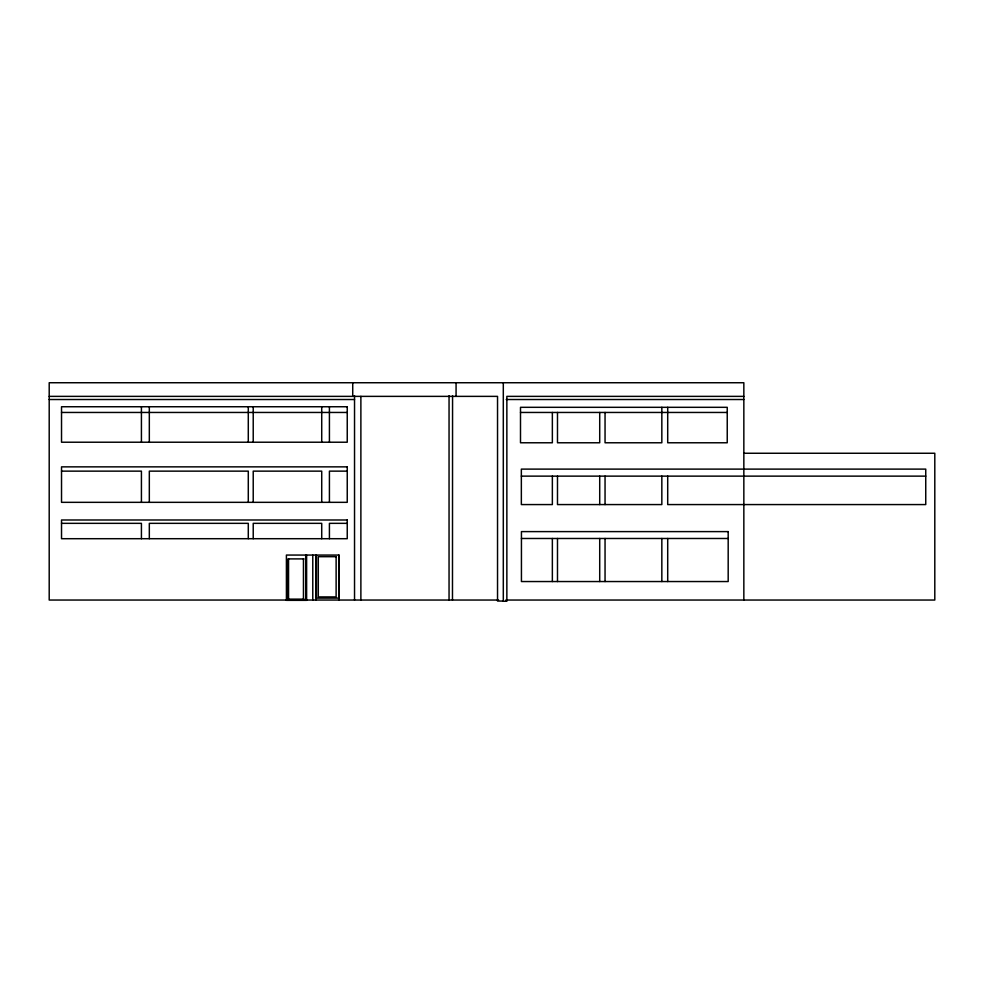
<?xml version="1.0" encoding="UTF-8"?>
<svg xmlns="http://www.w3.org/2000/svg" width="984" height="984" viewBox="0 0 984 984"><rect width="100%" height="100%" fill="white"/><g stroke="black" fill="none" stroke-linecap="round" stroke-linejoin="round"><path stroke-width="1.48" d="M49.2 396.368L497.535 396.368L497.535 601.052L503.304 601.052M743.842 396.368L506.858 396.368L506.858 601.261L503.304 601.261L503.304 382.739M49.2 399.516L354.535 399.516M506.256 399.516L743.842 399.516M61.525 412.456L347.241 412.456M520.499 412.456L727.237 412.456M743.842 453.255L934.8 453.255L934.8 600.043L505.837 600.043M61.525 471.139L141.425 471.139L141.425 502.332M347.241 471.139L329.419 471.139L329.419 502.332M521.348 476.133L925.747 476.133M61.525 523.34L141.425 523.34L141.425 538.703M347.241 523.34L329.419 523.34L329.419 538.703M521.434 538.482L728.185 538.482M303.995 558.9L288.017 558.9L288.017 599.133L303.995 599.133M498.593 600.043L49.2 600.043L49.2 382.739L743.842 382.739L743.842 600.043M667.706 407.314L667.706 442.775L727.237 442.775L727.237 407.314L520.499 407.314L520.499 442.775L552.356 442.775L552.356 412.456M667.706 476.133L667.706 504.571L925.747 504.571L925.747 469.11L521.348 469.11L521.348 504.571L552.356 504.571L552.356 476.133M667.706 538.482L667.706 581.544M661.838 407.314L661.838 442.775L605.049 442.775L605.049 412.456M661.838 476.133L661.838 504.571L557.485 504.571L557.485 476.133M661.838 538.482L661.838 581.544M605.049 476.133L605.049 504.571M605.049 538.482L605.049 581.544M599.711 412.456L599.711 442.775L557.485 442.775L557.485 412.456M599.711 476.133L599.711 504.571M599.711 538.482L599.711 581.544M557.485 538.482L557.485 581.544M552.356 538.482L552.356 581.544M456.072 382.739L456.072 396.368M452.566 395.691L452.48 600.043M449.048 395.691L449.048 600.043M360.882 396.368L360.882 600.043M354.535 395.691L354.535 600.043M352.727 382.739L352.727 396.368M339.136 600.043L339.136 555.062L286.405 555.062L286.418 600.338L306.614 600.338L306.614 555.062M338.73 555.062L338.73 598.112L316.442 598.112L316.442 555.062M329.419 406.749L329.419 442.222M321.719 406.749L321.719 442.222M321.719 502.332L321.719 471.139L253.22 471.139L253.22 502.332M321.719 538.703L321.719 523.34L253.22 523.34L253.22 538.703M315.938 555.062L315.938 600.043M312.777 555.062L312.777 600.043M305.704 555.062L305.704 600.338M303.453 558.9L303.453 599.133M288.546 558.9L288.546 599.133M253.22 406.749L253.22 442.222M248.288 406.749L248.288 442.222M248.288 502.332L248.288 471.139L149.322 471.139L149.322 502.332M248.288 538.703L248.288 523.34L149.322 523.34L149.322 538.703M149.322 406.749L149.322 442.222M141.425 406.749L141.425 442.222M347.241 406.749L61.525 406.749L61.525 442.222L347.241 442.222L347.241 406.749M347.241 466.859L61.525 466.859L61.525 502.332L347.241 502.332L347.241 466.859M347.241 519.995L61.525 519.995L61.525 538.703L347.241 538.703L347.241 519.995M728.185 531.606L521.434 531.606L521.434 581.544L728.185 581.544L728.185 531.606M336.122 556.686L318.287 556.686L318.287 596.919L336.122 596.919L336.122 556.686"/></g></svg>
